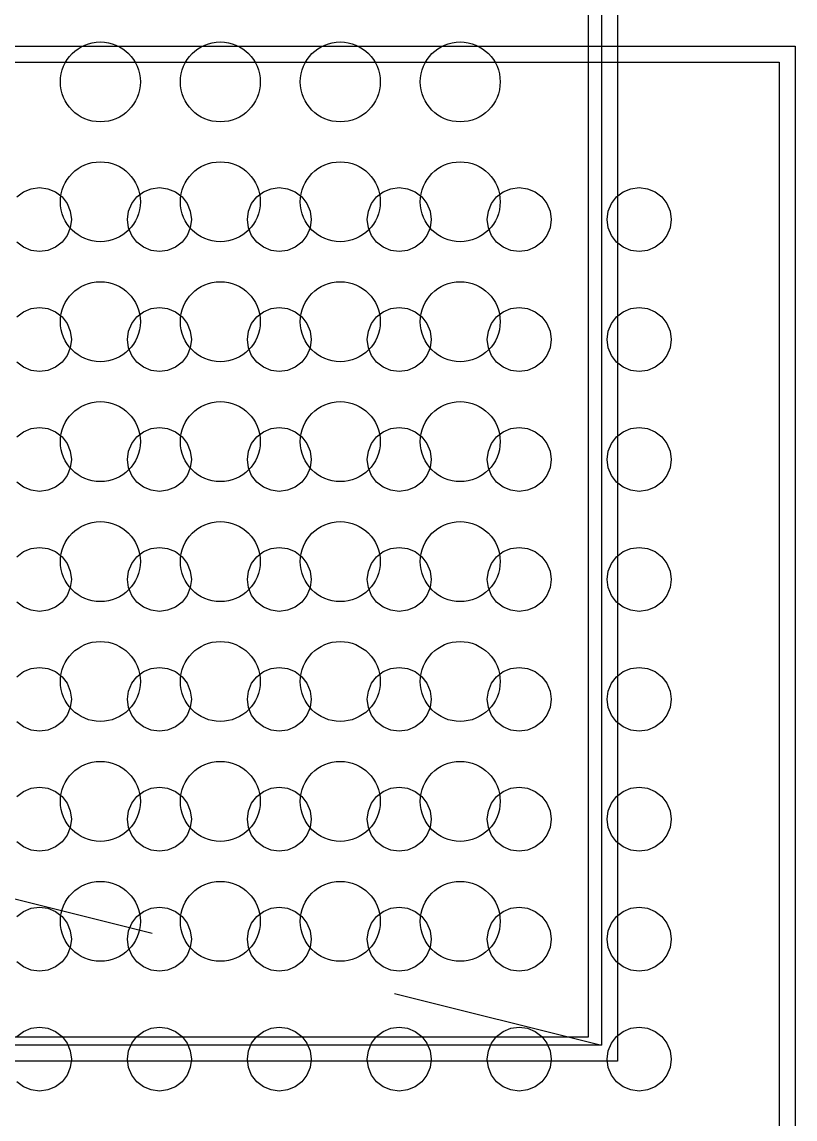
# Model space of a CAD drawing. Header units: millimetres. Extents: x 2562 to 7288, y 778 to 5635.
# Drawn here: x 5142.34 to 5152, y 2025.97 to 2039.69 of the extents above; entities that cross this region are included whole.
import ezdxf

# ---------------------------------------------------------------- set-up
doc = ezdxf.new("R2010")
doc.units = ezdxf.units.MM
doc.linetypes.add('HIDDEN', pattern=[0.375, 0.25, -0.125])
doc.layers.add('0-gnl-gor3', color=252, linetype='Continuous')

# ---------------------------------------------------------------- blocks, each defined once
blk = doc.blocks.new('damlalik_ust_perf')
at = {"layer": '0-gnl-gor3', "ltscale": 250}
blk.add_lwpolyline([(0, 194), (512, 194), (512, 0), (0, 0)], close=True, dxfattribs=at)
for centre in [(451, 119.5), (451, 119.5), (466, 119.5), (466, 119.5), (481, 119.5), (481, 119.5), (496, 119.5), (451, 104.5), (451, 104.5), (466, 104.5), (466, 104.5), (481, 104.5), (481, 104.5), (496, 104.5), (451, 89.5), (451, 89.5), (466, 89.5), (466, 89.5), (481, 89.5), (481, 89.5), (496, 89.5), (451, 74.5), (451, 74.5), (466, 74.5), (466, 74.5), (481, 74.5), (481, 74.5), (496, 74.5), (451, 59.5), (451, 59.5), (466, 59.5), (466, 59.5), (481, 59.5), (481, 59.5), (496, 59.5), (451, 44.5), (451, 44.5), (466, 44.5), (466, 44.5), (481, 44.5), (481, 44.5), (496, 44.5), (451, 29.5), (451, 29.5), (466, 29.5), (466, 29.5), (481, 29.5), (481, 29.5), (496, 29.5), (451, 14.5), (451, 14.5), (466, 14.5), (466, 14.5), (481, 14.5), (481, 14.5), (496, 14.5)]:
    blk.add_circle(centre, 5, dxfattribs=at)
blk = doc.blocks.new('damlalik_tava_01')
at = {"layer": '0-gnl-gor3', "linetype": 'HIDDEN', "ltscale": 250}
blk.add_line((1150.93, 99.16), (1540.69, 2), dxfattribs=at)
at = {"layer": '0-gnl-gor3', "ltscale": 3}
for points in [[(0, 200), (1542.69, 200), (1542.69, 0), (0, 0)], [(2, 198), (1540.69, 198), (1540.69, 2), (2, 2)]]:
    blk.add_lwpolyline(points, close=True, dxfattribs=at)

msp = doc.modelspace()

# ---------------------------------------------------------------- linework, layer by layer
at = {"layer": '0-gnl-gor3'}
for p, q in [((5142.355, 2037.569), (5142.451, 2037.609)), ((5142.451, 2037.609), (5142.555, 2037.622)), ((5142.555, 2037.622), (5142.658, 2037.609)), ((5142.658, 2037.609), (5142.755, 2037.569)), ((5143.855, 2037.569), (5143.951, 2037.609)), ((5143.951, 2037.609), (5144.055, 2037.622)), ((5144.055, 2037.622), (5144.158, 2037.609)), ((5144.158, 2037.609), (5144.255, 2037.569)), ((5145.355, 2037.569), (5145.451, 2037.609)), ((5145.451, 2037.609), (5145.555, 2037.622)), ((5145.555, 2037.622), (5145.658, 2037.609)), ((5145.658, 2037.609), (5145.755, 2037.569)), ((5146.855, 2037.569), (5146.951, 2037.609)), ((5146.951, 2037.609), (5147.055, 2037.622)), ((5147.055, 2037.622), (5147.158, 2037.609)), ((5147.158, 2037.609), (5147.255, 2037.569)), ((5148.355, 2037.569), (5148.451, 2037.609)), ((5148.451, 2037.609), (5148.555, 2037.622)), ((5148.555, 2037.622), (5148.658, 2037.609)), ((5148.658, 2037.609), (5148.755, 2037.569)), ((5149.855, 2037.569), (5149.951, 2037.609)), ((5149.951, 2037.609), (5150.055, 2037.622)), ((5150.055, 2037.622), (5150.158, 2037.609)), ((5150.158, 2037.609), (5150.255, 2037.569)), ((5142.272, 2037.505), (5142.355, 2037.569)), ((5142.755, 2037.569), (5142.838, 2037.505)), ((5142.838, 2037.505), (5142.901, 2037.422)), ((5143.709, 2037.422), (5143.772, 2037.505)), ((5143.772, 2037.505), (5143.855, 2037.569)), ((5144.255, 2037.569), (5144.338, 2037.505)), ((5144.338, 2037.505), (5144.401, 2037.422)), ((5145.209, 2037.422), (5145.272, 2037.505)), ((5145.272, 2037.505), (5145.355, 2037.569)), ((5145.755, 2037.569), (5145.838, 2037.505)), ((5145.838, 2037.505), (5145.901, 2037.422)), ((5146.709, 2037.422), (5146.772, 2037.505)), ((5146.772, 2037.505), (5146.855, 2037.569)), ((5147.255, 2037.569), (5147.338, 2037.505)), ((5147.338, 2037.505), (5147.401, 2037.422)), ((5148.209, 2037.422), (5148.272, 2037.505)), ((5148.272, 2037.505), (5148.355, 2037.569)), ((5148.755, 2037.569), (5148.838, 2037.505)), ((5148.838, 2037.505), (5148.901, 2037.422)), ((5149.709, 2037.422), (5149.772, 2037.505)), ((5149.772, 2037.505), (5149.855, 2037.569)), ((5150.255, 2037.569), (5150.338, 2037.505)), ((5150.338, 2037.505), (5150.401, 2037.422)), ((5142.901, 2037.422), (5142.941, 2037.326)), ((5143.669, 2037.326), (5143.709, 2037.422)), ((5144.401, 2037.422), (5144.441, 2037.326)), ((5145.169, 2037.326), (5145.209, 2037.422)), ((5145.901, 2037.422), (5145.941, 2037.326)), ((5146.669, 2037.326), (5146.709, 2037.422)), ((5147.401, 2037.422), (5147.441, 2037.326)), ((5148.169, 2037.326), (5148.209, 2037.422)), ((5148.901, 2037.422), (5148.941, 2037.326)), ((5149.669, 2037.326), (5149.709, 2037.422)), ((5150.401, 2037.422), (5150.441, 2037.326)), ((5142.941, 2037.326), (5142.955, 2037.222)), ((5142.955, 2037.222), (5142.941, 2037.119)), ((5143.655, 2037.222), (5143.669, 2037.326)), ((5143.669, 2037.119), (5143.655, 2037.222)), ((5144.441, 2037.326), (5144.455, 2037.222)), ((5144.455, 2037.222), (5144.441, 2037.119)), ((5145.155, 2037.222), (5145.169, 2037.326)), ((5145.169, 2037.119), (5145.155, 2037.222)), ((5145.941, 2037.326), (5145.955, 2037.222)), ((5145.955, 2037.222), (5145.941, 2037.119)), ((5146.655, 2037.222), (5146.669, 2037.326)), ((5146.669, 2037.119), (5146.655, 2037.222)), ((5147.441, 2037.326), (5147.455, 2037.222)), ((5147.455, 2037.222), (5147.441, 2037.119)), ((5148.155, 2037.222), (5148.169, 2037.326)), ((5148.169, 2037.119), (5148.155, 2037.222)), ((5148.941, 2037.326), (5148.955, 2037.222)), ((5148.955, 2037.222), (5148.941, 2037.119)), ((5149.655, 2037.222), (5149.669, 2037.326)), ((5149.669, 2037.119), (5149.655, 2037.222)), ((5150.441, 2037.326), (5150.455, 2037.222)), ((5150.455, 2037.222), (5150.441, 2037.119)), ((5142.941, 2037.119), (5142.901, 2037.022)), ((5143.709, 2037.022), (5143.669, 2037.119)), ((5144.441, 2037.119), (5144.401, 2037.022)), ((5145.209, 2037.022), (5145.169, 2037.119)), ((5145.941, 2037.119), (5145.901, 2037.022)), ((5146.709, 2037.022), (5146.669, 2037.119)), ((5147.441, 2037.119), (5147.401, 2037.022)), ((5148.209, 2037.022), (5148.169, 2037.119)), ((5148.941, 2037.119), (5148.901, 2037.022)), ((5149.709, 2037.022), (5149.669, 2037.119)), ((5150.441, 2037.119), (5150.401, 2037.022)), ((5142.355, 2036.876), (5142.272, 2036.939)), ((5142.838, 2036.939), (5142.755, 2036.876)), ((5142.901, 2037.022), (5142.838, 2036.939)), ((5143.772, 2036.939), (5143.709, 2037.022)), ((5143.855, 2036.876), (5143.772, 2036.939)), ((5144.338, 2036.939), (5144.255, 2036.876)), ((5144.401, 2037.022), (5144.338, 2036.939)), ((5145.272, 2036.939), (5145.209, 2037.022)), ((5145.355, 2036.876), (5145.272, 2036.939)), ((5145.838, 2036.939), (5145.755, 2036.876)), ((5145.901, 2037.022), (5145.838, 2036.939)), ((5146.772, 2036.939), (5146.709, 2037.022)), ((5146.855, 2036.876), (5146.772, 2036.939)), ((5147.338, 2036.939), (5147.255, 2036.876)), ((5147.401, 2037.022), (5147.338, 2036.939)), ((5148.272, 2036.939), (5148.209, 2037.022)), ((5148.355, 2036.876), (5148.272, 2036.939)), ((5148.838, 2036.939), (5148.755, 2036.876)), ((5148.901, 2037.022), (5148.838, 2036.939)), ((5149.772, 2036.939), (5149.709, 2037.022)), ((5149.855, 2036.876), (5149.772, 2036.939)), ((5150.338, 2036.939), (5150.255, 2036.876)), ((5150.401, 2037.022), (5150.338, 2036.939)), ((5142.451, 2036.836), (5142.355, 2036.876)), ((5142.555, 2036.822), (5142.451, 2036.836)), ((5142.658, 2036.836), (5142.555, 2036.822)), ((5142.755, 2036.876), (5142.658, 2036.836)), ((5143.951, 2036.836), (5143.855, 2036.876)), ((5144.055, 2036.822), (5143.951, 2036.836)), ((5144.158, 2036.836), (5144.055, 2036.822)), ((5144.255, 2036.876), (5144.158, 2036.836)), ((5145.451, 2036.836), (5145.355, 2036.876)), ((5145.555, 2036.822), (5145.451, 2036.836)), ((5145.658, 2036.836), (5145.555, 2036.822)), ((5145.755, 2036.876), (5145.658, 2036.836)), ((5146.951, 2036.836), (5146.855, 2036.876)), ((5147.055, 2036.822), (5146.951, 2036.836)), ((5147.158, 2036.836), (5147.055, 2036.822)), ((5147.255, 2036.876), (5147.158, 2036.836)), ((5148.451, 2036.836), (5148.355, 2036.876)), ((5148.555, 2036.822), (5148.451, 2036.836)), ((5148.658, 2036.836), (5148.555, 2036.822)), ((5148.755, 2036.876), (5148.658, 2036.836)), ((5149.951, 2036.836), (5149.855, 2036.876)), ((5150.055, 2036.822), (5149.951, 2036.836)), ((5150.158, 2036.836), (5150.055, 2036.822)), ((5150.255, 2036.876), (5150.158, 2036.836)), ((5142.355, 2036.069), (5142.451, 2036.109)), ((5142.451, 2036.109), (5142.555, 2036.122)), ((5142.555, 2036.122), (5142.658, 2036.109)), ((5142.658, 2036.109), (5142.755, 2036.069)), ((5143.855, 2036.069), (5143.951, 2036.109)), ((5143.951, 2036.109), (5144.055, 2036.122)), ((5144.055, 2036.122), (5144.158, 2036.109)), ((5144.158, 2036.109), (5144.255, 2036.069)), ((5145.355, 2036.069), (5145.451, 2036.109)), ((5145.451, 2036.109), (5145.555, 2036.122)), ((5145.555, 2036.122), (5145.658, 2036.109)), ((5145.658, 2036.109), (5145.755, 2036.069)), ((5146.855, 2036.069), (5146.951, 2036.109)), ((5146.951, 2036.109), (5147.055, 2036.122)), ((5147.055, 2036.122), (5147.158, 2036.109)), ((5147.158, 2036.109), (5147.255, 2036.069)), ((5148.355, 2036.069), (5148.451, 2036.109)), ((5148.451, 2036.109), (5148.555, 2036.122)), ((5148.555, 2036.122), (5148.658, 2036.109)), ((5148.658, 2036.109), (5148.755, 2036.069)), ((5149.855, 2036.069), (5149.951, 2036.109)), ((5149.951, 2036.109), (5150.055, 2036.122)), ((5150.055, 2036.122), (5150.158, 2036.109)), ((5150.158, 2036.109), (5150.255, 2036.069)), ((5142.272, 2036.005), (5142.355, 2036.069)), ((5142.755, 2036.069), (5142.838, 2036.005)), ((5142.838, 2036.005), (5142.901, 2035.922)), ((5143.709, 2035.922), (5143.772, 2036.005)), ((5143.772, 2036.005), (5143.855, 2036.069)), ((5144.255, 2036.069), (5144.338, 2036.005)), ((5144.338, 2036.005), (5144.401, 2035.922)), ((5145.209, 2035.922), (5145.272, 2036.005)), ((5145.272, 2036.005), (5145.355, 2036.069)), ((5145.755, 2036.069), (5145.838, 2036.005)), ((5145.838, 2036.005), (5145.901, 2035.922)), ((5146.709, 2035.922), (5146.772, 2036.005)), ((5146.772, 2036.005), (5146.855, 2036.069)), ((5147.255, 2036.069), (5147.338, 2036.005)), ((5147.338, 2036.005), (5147.401, 2035.922)), ((5148.209, 2035.922), (5148.272, 2036.005)), ((5148.272, 2036.005), (5148.355, 2036.069)), ((5148.755, 2036.069), (5148.838, 2036.005)), ((5148.838, 2036.005), (5148.901, 2035.922)), ((5149.709, 2035.922), (5149.772, 2036.005)), ((5149.772, 2036.005), (5149.855, 2036.069)), ((5150.255, 2036.069), (5150.338, 2036.005)), ((5150.338, 2036.005), (5150.401, 2035.922)), ((5142.901, 2035.922), (5142.941, 2035.826)), ((5142.941, 2035.826), (5142.955, 2035.722)), ((5143.655, 2035.722), (5143.669, 2035.826)), ((5143.669, 2035.826), (5143.709, 2035.922)), ((5144.401, 2035.922), (5144.441, 2035.826)), ((5144.441, 2035.826), (5144.455, 2035.722)), ((5145.155, 2035.722), (5145.169, 2035.826)), ((5145.169, 2035.826), (5145.209, 2035.922)), ((5145.901, 2035.922), (5145.941, 2035.826)), ((5145.941, 2035.826), (5145.955, 2035.722)), ((5146.655, 2035.722), (5146.669, 2035.826)), ((5146.669, 2035.826), (5146.709, 2035.922)), ((5147.401, 2035.922), (5147.441, 2035.826)), ((5147.441, 2035.826), (5147.455, 2035.722)), ((5148.155, 2035.722), (5148.169, 2035.826)), ((5148.169, 2035.826), (5148.209, 2035.922)), ((5148.901, 2035.922), (5148.941, 2035.826)), ((5148.941, 2035.826), (5148.955, 2035.722)), ((5149.655, 2035.722), (5149.669, 2035.826)), ((5149.669, 2035.826), (5149.709, 2035.922)), ((5150.401, 2035.922), (5150.441, 2035.826)), ((5150.441, 2035.826), (5150.455, 2035.722)), ((5142.955, 2035.722), (5142.941, 2035.619)), ((5143.669, 2035.619), (5143.655, 2035.722)), ((5144.455, 2035.722), (5144.441, 2035.619)), ((5145.169, 2035.619), (5145.155, 2035.722)), ((5145.955, 2035.722), (5145.941, 2035.619)), ((5146.669, 2035.619), (5146.655, 2035.722)), ((5147.455, 2035.722), (5147.441, 2035.619)), ((5148.169, 2035.619), (5148.155, 2035.722)), ((5148.955, 2035.722), (5148.941, 2035.619)), ((5149.669, 2035.619), (5149.655, 2035.722)), ((5150.455, 2035.722), (5150.441, 2035.619)), ((5142.941, 2035.619), (5142.901, 2035.522)), ((5143.709, 2035.522), (5143.669, 2035.619)), ((5144.441, 2035.619), (5144.401, 2035.522)), ((5145.209, 2035.522), (5145.169, 2035.619)), ((5145.941, 2035.619), (5145.901, 2035.522)), ((5146.709, 2035.522), (5146.669, 2035.619)), ((5147.441, 2035.619), (5147.401, 2035.522)), ((5148.209, 2035.522), (5148.169, 2035.619)), ((5148.941, 2035.619), (5148.901, 2035.522)), ((5149.709, 2035.522), (5149.669, 2035.619)), ((5150.441, 2035.619), (5150.401, 2035.522)), ((5142.355, 2035.376), (5142.272, 2035.439)), ((5142.838, 2035.439), (5142.755, 2035.376)), ((5142.901, 2035.522), (5142.838, 2035.439)), ((5143.772, 2035.439), (5143.709, 2035.522)), ((5143.855, 2035.376), (5143.772, 2035.439)), ((5144.338, 2035.439), (5144.255, 2035.376)), ((5144.401, 2035.522), (5144.338, 2035.439)), ((5145.272, 2035.439), (5145.209, 2035.522)), ((5145.355, 2035.376), (5145.272, 2035.439)), ((5145.838, 2035.439), (5145.755, 2035.376)), ((5145.901, 2035.522), (5145.838, 2035.439)), ((5146.772, 2035.439), (5146.709, 2035.522)), ((5146.855, 2035.376), (5146.772, 2035.439)), ((5147.338, 2035.439), (5147.255, 2035.376)), ((5147.401, 2035.522), (5147.338, 2035.439)), ((5148.272, 2035.439), (5148.209, 2035.522)), ((5148.355, 2035.376), (5148.272, 2035.439)), ((5148.838, 2035.439), (5148.755, 2035.376)), ((5148.901, 2035.522), (5148.838, 2035.439)), ((5149.772, 2035.439), (5149.709, 2035.522)), ((5149.855, 2035.376), (5149.772, 2035.439)), ((5150.338, 2035.439), (5150.255, 2035.376)), ((5150.401, 2035.522), (5150.338, 2035.439)), ((5142.451, 2035.336), (5142.355, 2035.376)), ((5142.555, 2035.322), (5142.451, 2035.336)), ((5142.658, 2035.336), (5142.555, 2035.322)), ((5142.755, 2035.376), (5142.658, 2035.336)), ((5143.951, 2035.336), (5143.855, 2035.376)), ((5144.055, 2035.322), (5143.951, 2035.336)), ((5144.158, 2035.336), (5144.055, 2035.322)), ((5144.255, 2035.376), (5144.158, 2035.336)), ((5145.451, 2035.336), (5145.355, 2035.376)), ((5145.555, 2035.322), (5145.451, 2035.336)), ((5145.658, 2035.336), (5145.555, 2035.322)), ((5145.755, 2035.376), (5145.658, 2035.336)), ((5146.951, 2035.336), (5146.855, 2035.376)), ((5147.055, 2035.322), (5146.951, 2035.336)), ((5147.158, 2035.336), (5147.055, 2035.322)), ((5147.255, 2035.376), (5147.158, 2035.336)), ((5148.451, 2035.336), (5148.355, 2035.376)), ((5148.555, 2035.322), (5148.451, 2035.336)), ((5148.658, 2035.336), (5148.555, 2035.322)), ((5148.755, 2035.376), (5148.658, 2035.336)), ((5149.951, 2035.336), (5149.855, 2035.376)), ((5150.055, 2035.322), (5149.951, 2035.336)), ((5150.158, 2035.336), (5150.055, 2035.322)), ((5150.255, 2035.376), (5150.158, 2035.336)), ((5142.355, 2034.569), (5142.451, 2034.609)), ((5142.451, 2034.609), (5142.555, 2034.622)), ((5142.555, 2034.622), (5142.658, 2034.609)), ((5142.658, 2034.609), (5142.755, 2034.569)), ((5143.855, 2034.569), (5143.951, 2034.609)), ((5143.951, 2034.609), (5144.055, 2034.622)), ((5144.055, 2034.622), (5144.158, 2034.609)), ((5144.158, 2034.609), (5144.255, 2034.569)), ((5145.355, 2034.569), (5145.451, 2034.609)), ((5145.451, 2034.609), (5145.555, 2034.622)), ((5145.555, 2034.622), (5145.658, 2034.609)), ((5145.658, 2034.609), (5145.755, 2034.569)), ((5146.855, 2034.569), (5146.951, 2034.609)), ((5146.951, 2034.609), (5147.055, 2034.622)), ((5147.055, 2034.622), (5147.158, 2034.609)), ((5147.158, 2034.609), (5147.255, 2034.569)), ((5148.355, 2034.569), (5148.451, 2034.609)), ((5148.451, 2034.609), (5148.555, 2034.622)), ((5148.555, 2034.622), (5148.658, 2034.609)), ((5148.658, 2034.609), (5148.755, 2034.569)), ((5149.855, 2034.569), (5149.951, 2034.609)), ((5149.951, 2034.609), (5150.055, 2034.622)), ((5150.055, 2034.622), (5150.158, 2034.609)), ((5150.158, 2034.609), (5150.255, 2034.569)), ((5142.272, 2034.505), (5142.355, 2034.569)), ((5142.755, 2034.569), (5142.838, 2034.505)), ((5142.838, 2034.505), (5142.901, 2034.422)), ((5143.709, 2034.422), (5143.772, 2034.505)), ((5143.772, 2034.505), (5143.855, 2034.569)), ((5144.255, 2034.569), (5144.338, 2034.505)), ((5144.338, 2034.505), (5144.401, 2034.422)), ((5145.209, 2034.422), (5145.272, 2034.505)), ((5145.272, 2034.505), (5145.355, 2034.569)), ((5145.755, 2034.569), (5145.838, 2034.505)), ((5145.838, 2034.505), (5145.901, 2034.422)), ((5146.709, 2034.422), (5146.772, 2034.505)), ((5146.772, 2034.505), (5146.855, 2034.569)), ((5147.255, 2034.569), (5147.338, 2034.505)), ((5147.338, 2034.505), (5147.401, 2034.422)), ((5148.209, 2034.422), (5148.272, 2034.505)), ((5148.272, 2034.505), (5148.355, 2034.569)), ((5148.755, 2034.569), (5148.838, 2034.505)), ((5148.838, 2034.505), (5148.901, 2034.422)), ((5149.709, 2034.422), (5149.772, 2034.505)), ((5149.772, 2034.505), (5149.855, 2034.569)), ((5150.255, 2034.569), (5150.338, 2034.505)), ((5150.338, 2034.505), (5150.401, 2034.422)), ((5142.901, 2034.422), (5142.941, 2034.326)), ((5142.941, 2034.326), (5142.955, 2034.222)), ((5143.655, 2034.222), (5143.669, 2034.326)), ((5143.669, 2034.326), (5143.709, 2034.422)), ((5144.401, 2034.422), (5144.441, 2034.326)), ((5144.441, 2034.326), (5144.455, 2034.222)), ((5145.155, 2034.222), (5145.169, 2034.326)), ((5145.169, 2034.326), (5145.209, 2034.422)), ((5145.901, 2034.422), (5145.941, 2034.326)), ((5145.941, 2034.326), (5145.955, 2034.222)), ((5146.655, 2034.222), (5146.669, 2034.326)), ((5146.669, 2034.326), (5146.709, 2034.422)), ((5147.401, 2034.422), (5147.441, 2034.326)), ((5147.441, 2034.326), (5147.455, 2034.222)), ((5148.155, 2034.222), (5148.169, 2034.326)), ((5148.169, 2034.326), (5148.209, 2034.422)), ((5148.901, 2034.422), (5148.941, 2034.326)), ((5148.941, 2034.326), (5148.955, 2034.222)), ((5149.655, 2034.222), (5149.669, 2034.326)), ((5149.669, 2034.326), (5149.709, 2034.422)), ((5150.401, 2034.422), (5150.441, 2034.326)), ((5150.441, 2034.326), (5150.455, 2034.222)), ((5142.955, 2034.222), (5142.941, 2034.119)), ((5143.669, 2034.119), (5143.655, 2034.222)), ((5144.455, 2034.222), (5144.441, 2034.119)), ((5145.169, 2034.119), (5145.155, 2034.222)), ((5145.955, 2034.222), (5145.941, 2034.119)), ((5146.669, 2034.119), (5146.655, 2034.222)), ((5147.455, 2034.222), (5147.441, 2034.119)), ((5148.169, 2034.119), (5148.155, 2034.222)), ((5148.955, 2034.222), (5148.941, 2034.119)), ((5149.669, 2034.119), (5149.655, 2034.222)), ((5150.455, 2034.222), (5150.441, 2034.119)), ((5142.941, 2034.119), (5142.901, 2034.022)), ((5143.709, 2034.022), (5143.669, 2034.119)), ((5144.441, 2034.119), (5144.401, 2034.022)), ((5145.209, 2034.022), (5145.169, 2034.119)), ((5145.941, 2034.119), (5145.901, 2034.022)), ((5146.709, 2034.022), (5146.669, 2034.119)), ((5147.441, 2034.119), (5147.401, 2034.022)), ((5148.209, 2034.022), (5148.169, 2034.119)), ((5148.941, 2034.119), (5148.901, 2034.022)), ((5149.709, 2034.022), (5149.669, 2034.119)), ((5150.441, 2034.119), (5150.401, 2034.022)), ((5142.355, 2033.876), (5142.272, 2033.939)), ((5142.838, 2033.939), (5142.755, 2033.876)), ((5142.901, 2034.022), (5142.838, 2033.939)), ((5143.772, 2033.939), (5143.709, 2034.022)), ((5143.855, 2033.876), (5143.772, 2033.939)), ((5144.338, 2033.939), (5144.255, 2033.876)), ((5144.401, 2034.022), (5144.338, 2033.939)), ((5145.272, 2033.939), (5145.209, 2034.022)), ((5145.355, 2033.876), (5145.272, 2033.939)), ((5145.838, 2033.939), (5145.755, 2033.876)), ((5145.901, 2034.022), (5145.838, 2033.939)), ((5146.772, 2033.939), (5146.709, 2034.022)), ((5146.855, 2033.876), (5146.772, 2033.939)), ((5147.338, 2033.939), (5147.255, 2033.876)), ((5147.401, 2034.022), (5147.338, 2033.939)), ((5148.272, 2033.939), (5148.209, 2034.022)), ((5148.355, 2033.876), (5148.272, 2033.939)), ((5148.838, 2033.939), (5148.755, 2033.876)), ((5148.901, 2034.022), (5148.838, 2033.939)), ((5149.772, 2033.939), (5149.709, 2034.022)), ((5149.855, 2033.876), (5149.772, 2033.939)), ((5150.338, 2033.939), (5150.255, 2033.876)), ((5150.401, 2034.022), (5150.338, 2033.939)), ((5142.451, 2033.836), (5142.355, 2033.876)), ((5142.555, 2033.822), (5142.451, 2033.836)), ((5142.658, 2033.836), (5142.555, 2033.822)), ((5142.755, 2033.876), (5142.658, 2033.836)), ((5143.951, 2033.836), (5143.855, 2033.876)), ((5144.055, 2033.822), (5143.951, 2033.836)), ((5144.158, 2033.836), (5144.055, 2033.822)), ((5144.255, 2033.876), (5144.158, 2033.836)), ((5145.451, 2033.836), (5145.355, 2033.876)), ((5145.555, 2033.822), (5145.451, 2033.836)), ((5145.658, 2033.836), (5145.555, 2033.822)), ((5145.755, 2033.876), (5145.658, 2033.836)), ((5146.951, 2033.836), (5146.855, 2033.876)), ((5147.055, 2033.822), (5146.951, 2033.836)), ((5147.158, 2033.836), (5147.055, 2033.822)), ((5147.255, 2033.876), (5147.158, 2033.836)), ((5148.451, 2033.836), (5148.355, 2033.876)), ((5148.555, 2033.822), (5148.451, 2033.836)), ((5148.658, 2033.836), (5148.555, 2033.822)), ((5148.755, 2033.876), (5148.658, 2033.836)), ((5149.951, 2033.836), (5149.855, 2033.876)), ((5150.055, 2033.822), (5149.951, 2033.836)), ((5150.158, 2033.836), (5150.055, 2033.822)), ((5150.255, 2033.876), (5150.158, 2033.836)), ((5142.355, 2033.069), (5142.451, 2033.109)), ((5142.451, 2033.109), (5142.555, 2033.122)), ((5142.555, 2033.122), (5142.658, 2033.109)), ((5142.658, 2033.109), (5142.755, 2033.069)), ((5143.855, 2033.069), (5143.951, 2033.109)), ((5143.951, 2033.109), (5144.055, 2033.122)), ((5144.055, 2033.122), (5144.158, 2033.109)), ((5144.158, 2033.109), (5144.255, 2033.069)), ((5145.355, 2033.069), (5145.451, 2033.109)), ((5145.451, 2033.109), (5145.555, 2033.122)), ((5145.555, 2033.122), (5145.658, 2033.109)), ((5145.658, 2033.109), (5145.755, 2033.069)), ((5146.855, 2033.069), (5146.951, 2033.109)), ((5146.951, 2033.109), (5147.055, 2033.122)), ((5147.055, 2033.122), (5147.158, 2033.109)), ((5147.158, 2033.109), (5147.255, 2033.069)), ((5148.355, 2033.069), (5148.451, 2033.109)), ((5148.451, 2033.109), (5148.555, 2033.122)), ((5148.555, 2033.122), (5148.658, 2033.109)), ((5148.658, 2033.109), (5148.755, 2033.069)), ((5149.855, 2033.069), (5149.951, 2033.109)), ((5149.951, 2033.109), (5150.055, 2033.122)), ((5150.055, 2033.122), (5150.158, 2033.109)), ((5150.158, 2033.109), (5150.255, 2033.069)), ((5142.272, 2033.005), (5142.355, 2033.069)), ((5142.755, 2033.069), (5142.838, 2033.005)), ((5142.838, 2033.005), (5142.901, 2032.922)), ((5143.709, 2032.922), (5143.772, 2033.005)), ((5143.772, 2033.005), (5143.855, 2033.069)), ((5144.255, 2033.069), (5144.338, 2033.005)), ((5144.338, 2033.005), (5144.401, 2032.922)), ((5145.209, 2032.922), (5145.272, 2033.005)), ((5145.272, 2033.005), (5145.355, 2033.069)), ((5145.755, 2033.069), (5145.838, 2033.005)), ((5145.838, 2033.005), (5145.901, 2032.922)), ((5146.709, 2032.922), (5146.772, 2033.005)), ((5146.772, 2033.005), (5146.855, 2033.069)), ((5147.255, 2033.069), (5147.338, 2033.005)), ((5147.338, 2033.005), (5147.401, 2032.922)), ((5148.209, 2032.922), (5148.272, 2033.005)), ((5148.272, 2033.005), (5148.355, 2033.069)), ((5148.755, 2033.069), (5148.838, 2033.005)), ((5148.838, 2033.005), (5148.901, 2032.922)), ((5149.709, 2032.922), (5149.772, 2033.005)), ((5149.772, 2033.005), (5149.855, 2033.069)), ((5150.255, 2033.069), (5150.338, 2033.005)), ((5150.338, 2033.005), (5150.401, 2032.922)), ((5142.901, 2032.922), (5142.941, 2032.826)), ((5142.941, 2032.826), (5142.955, 2032.722)), ((5143.655, 2032.722), (5143.669, 2032.826)), ((5143.669, 2032.826), (5143.709, 2032.922)), ((5144.401, 2032.922), (5144.441, 2032.826)), ((5144.441, 2032.826), (5144.455, 2032.722)), ((5145.155, 2032.722), (5145.169, 2032.826)), ((5145.169, 2032.826), (5145.209, 2032.922)), ((5145.901, 2032.922), (5145.941, 2032.826)), ((5145.941, 2032.826), (5145.955, 2032.722)), ((5146.655, 2032.722), (5146.669, 2032.826)), ((5146.669, 2032.826), (5146.709, 2032.922)), ((5147.401, 2032.922), (5147.441, 2032.826)), ((5147.441, 2032.826), (5147.455, 2032.722)), ((5148.155, 2032.722), (5148.169, 2032.826)), ((5148.169, 2032.826), (5148.209, 2032.922)), ((5148.901, 2032.922), (5148.941, 2032.826)), ((5148.941, 2032.826), (5148.955, 2032.722)), ((5149.655, 2032.722), (5149.669, 2032.826)), ((5149.669, 2032.826), (5149.709, 2032.922)), ((5150.401, 2032.922), (5150.441, 2032.826)), ((5150.441, 2032.826), (5150.455, 2032.722)), ((5142.955, 2032.722), (5142.941, 2032.619)), ((5143.669, 2032.619), (5143.655, 2032.722)), ((5144.455, 2032.722), (5144.441, 2032.619)), ((5145.169, 2032.619), (5145.155, 2032.722)), ((5145.955, 2032.722), (5145.941, 2032.619)), ((5146.669, 2032.619), (5146.655, 2032.722)), ((5147.455, 2032.722), (5147.441, 2032.619)), ((5148.169, 2032.619), (5148.155, 2032.722)), ((5148.955, 2032.722), (5148.941, 2032.619)), ((5149.669, 2032.619), (5149.655, 2032.722)), ((5150.455, 2032.722), (5150.441, 2032.619)), ((5142.941, 2032.619), (5142.901, 2032.522)), ((5143.709, 2032.522), (5143.669, 2032.619)), ((5144.441, 2032.619), (5144.401, 2032.522)), ((5145.209, 2032.522), (5145.169, 2032.619)), ((5145.941, 2032.619), (5145.901, 2032.522)), ((5146.709, 2032.522), (5146.669, 2032.619)), ((5147.441, 2032.619), (5147.401, 2032.522)), ((5148.209, 2032.522), (5148.169, 2032.619)), ((5148.941, 2032.619), (5148.901, 2032.522)), ((5149.709, 2032.522), (5149.669, 2032.619)), ((5150.441, 2032.619), (5150.401, 2032.522)), ((5142.355, 2032.376), (5142.272, 2032.439)), ((5142.838, 2032.439), (5142.755, 2032.376)), ((5142.901, 2032.522), (5142.838, 2032.439)), ((5143.772, 2032.439), (5143.709, 2032.522)), ((5143.855, 2032.376), (5143.772, 2032.439)), ((5144.338, 2032.439), (5144.255, 2032.376)), ((5144.401, 2032.522), (5144.338, 2032.439)), ((5145.272, 2032.439), (5145.209, 2032.522)), ((5145.355, 2032.376), (5145.272, 2032.439)), ((5145.838, 2032.439), (5145.755, 2032.376)), ((5145.901, 2032.522), (5145.838, 2032.439)), ((5146.772, 2032.439), (5146.709, 2032.522)), ((5146.855, 2032.376), (5146.772, 2032.439)), ((5147.338, 2032.439), (5147.255, 2032.376)), ((5147.401, 2032.522), (5147.338, 2032.439)), ((5148.272, 2032.439), (5148.209, 2032.522)), ((5148.355, 2032.376), (5148.272, 2032.439)), ((5148.838, 2032.439), (5148.755, 2032.376)), ((5148.901, 2032.522), (5148.838, 2032.439)), ((5149.772, 2032.439), (5149.709, 2032.522)), ((5149.855, 2032.376), (5149.772, 2032.439)), ((5150.338, 2032.439), (5150.255, 2032.376)), ((5150.401, 2032.522), (5150.338, 2032.439)), ((5142.451, 2032.336), (5142.355, 2032.376)), ((5142.555, 2032.322), (5142.451, 2032.336)), ((5142.658, 2032.336), (5142.555, 2032.322)), ((5142.755, 2032.376), (5142.658, 2032.336)), ((5143.951, 2032.336), (5143.855, 2032.376)), ((5144.055, 2032.322), (5143.951, 2032.336)), ((5144.158, 2032.336), (5144.055, 2032.322)), ((5144.255, 2032.376), (5144.158, 2032.336)), ((5145.451, 2032.336), (5145.355, 2032.376)), ((5145.555, 2032.322), (5145.451, 2032.336)), ((5145.658, 2032.336), (5145.555, 2032.322)), ((5145.755, 2032.376), (5145.658, 2032.336)), ((5146.951, 2032.336), (5146.855, 2032.376)), ((5147.055, 2032.322), (5146.951, 2032.336)), ((5147.158, 2032.336), (5147.055, 2032.322)), ((5147.255, 2032.376), (5147.158, 2032.336)), ((5148.451, 2032.336), (5148.355, 2032.376)), ((5148.555, 2032.322), (5148.451, 2032.336)), ((5148.658, 2032.336), (5148.555, 2032.322)), ((5148.755, 2032.376), (5148.658, 2032.336)), ((5149.951, 2032.336), (5149.855, 2032.376)), ((5150.055, 2032.322), (5149.951, 2032.336)), ((5150.158, 2032.336), (5150.055, 2032.322)), ((5150.255, 2032.376), (5150.158, 2032.336)), ((5142.272, 2031.505), (5142.355, 2031.569)), ((5142.355, 2031.569), (5142.451, 2031.609)), ((5142.451, 2031.609), (5142.555, 2031.622)), ((5142.555, 2031.622), (5142.658, 2031.609)), ((5142.658, 2031.609), (5142.755, 2031.569)), ((5142.755, 2031.569), (5142.838, 2031.505)), ((5143.772, 2031.505), (5143.855, 2031.569)), ((5143.855, 2031.569), (5143.951, 2031.609)), ((5143.951, 2031.609), (5144.055, 2031.622)), ((5144.055, 2031.622), (5144.158, 2031.609)), ((5144.158, 2031.609), (5144.255, 2031.569)), ((5144.255, 2031.569), (5144.338, 2031.505)), ((5145.272, 2031.505), (5145.355, 2031.569)), ((5145.355, 2031.569), (5145.451, 2031.609)), ((5145.451, 2031.609), (5145.555, 2031.622)), ((5145.555, 2031.622), (5145.658, 2031.609)), ((5145.658, 2031.609), (5145.755, 2031.569)), ((5145.755, 2031.569), (5145.838, 2031.505)), ((5146.772, 2031.505), (5146.855, 2031.569)), ((5146.855, 2031.569), (5146.951, 2031.609)), ((5146.951, 2031.609), (5147.055, 2031.622)), ((5147.055, 2031.622), (5147.158, 2031.609)), ((5147.158, 2031.609), (5147.255, 2031.569)), ((5147.255, 2031.569), (5147.338, 2031.505)), ((5148.272, 2031.505), (5148.355, 2031.569)), ((5148.355, 2031.569), (5148.451, 2031.609)), ((5148.451, 2031.609), (5148.555, 2031.622)), ((5148.555, 2031.622), (5148.658, 2031.609)), ((5148.658, 2031.609), (5148.755, 2031.569)), ((5148.755, 2031.569), (5148.838, 2031.505)), ((5149.772, 2031.505), (5149.855, 2031.569)), ((5149.855, 2031.569), (5149.951, 2031.609)), ((5149.951, 2031.609), (5150.055, 2031.622)), ((5150.055, 2031.622), (5150.158, 2031.609)), ((5150.158, 2031.609), (5150.255, 2031.569)), ((5150.255, 2031.569), (5150.338, 2031.505)), ((5142.838, 2031.505), (5142.901, 2031.422)), ((5143.709, 2031.422), (5143.772, 2031.505)), ((5144.338, 2031.505), (5144.401, 2031.422)), ((5145.209, 2031.422), (5145.272, 2031.505)), ((5145.838, 2031.505), (5145.901, 2031.422)), ((5146.709, 2031.422), (5146.772, 2031.505)), ((5147.338, 2031.505), (5147.401, 2031.422)), ((5148.209, 2031.422), (5148.272, 2031.505)), ((5148.838, 2031.505), (5148.901, 2031.422)), ((5149.709, 2031.422), (5149.772, 2031.505)), ((5150.338, 2031.505), (5150.401, 2031.422)), ((5142.901, 2031.422), (5142.941, 2031.326)), ((5142.941, 2031.326), (5142.955, 2031.222)), ((5143.655, 2031.222), (5143.669, 2031.326)), ((5143.669, 2031.326), (5143.709, 2031.422)), ((5144.401, 2031.422), (5144.441, 2031.326)), ((5144.441, 2031.326), (5144.455, 2031.222)), ((5145.155, 2031.222), (5145.169, 2031.326)), ((5145.169, 2031.326), (5145.209, 2031.422)), ((5145.901, 2031.422), (5145.941, 2031.326)), ((5145.941, 2031.326), (5145.955, 2031.222)), ((5146.655, 2031.222), (5146.669, 2031.326)), ((5146.669, 2031.326), (5146.709, 2031.422)), ((5147.401, 2031.422), (5147.441, 2031.326)), ((5147.441, 2031.326), (5147.455, 2031.222)), ((5148.155, 2031.222), (5148.169, 2031.326)), ((5148.169, 2031.326), (5148.209, 2031.422)), ((5148.901, 2031.422), (5148.941, 2031.326)), ((5148.941, 2031.326), (5148.955, 2031.222)), ((5149.655, 2031.222), (5149.669, 2031.326)), ((5149.669, 2031.326), (5149.709, 2031.422)), ((5150.401, 2031.422), (5150.441, 2031.326)), ((5150.441, 2031.326), (5150.455, 2031.222)), ((5142.955, 2031.222), (5142.941, 2031.119)), ((5143.669, 2031.119), (5143.655, 2031.222)), ((5144.455, 2031.222), (5144.441, 2031.119)), ((5145.169, 2031.119), (5145.155, 2031.222)), ((5145.955, 2031.222), (5145.941, 2031.119)), ((5146.669, 2031.119), (5146.655, 2031.222)), ((5147.455, 2031.222), (5147.441, 2031.119)), ((5148.169, 2031.119), (5148.155, 2031.222)), ((5148.955, 2031.222), (5148.941, 2031.119)), ((5149.669, 2031.119), (5149.655, 2031.222)), ((5150.455, 2031.222), (5150.441, 2031.119)), ((5142.901, 2031.022), (5142.838, 2030.939)), ((5142.941, 2031.119), (5142.901, 2031.022)), ((5143.709, 2031.022), (5143.669, 2031.119)), ((5143.772, 2030.939), (5143.709, 2031.022)), ((5144.401, 2031.022), (5144.338, 2030.939)), ((5144.441, 2031.119), (5144.401, 2031.022)), ((5145.209, 2031.022), (5145.169, 2031.119)), ((5145.272, 2030.939), (5145.209, 2031.022)), ((5145.901, 2031.022), (5145.838, 2030.939)), ((5145.941, 2031.119), (5145.901, 2031.022)), ((5146.709, 2031.022), (5146.669, 2031.119)), ((5146.772, 2030.939), (5146.709, 2031.022)), ((5147.401, 2031.022), (5147.338, 2030.939)), ((5147.441, 2031.119), (5147.401, 2031.022)), ((5148.209, 2031.022), (5148.169, 2031.119)), ((5148.272, 2030.939), (5148.209, 2031.022)), ((5148.901, 2031.022), (5148.838, 2030.939)), ((5148.941, 2031.119), (5148.901, 2031.022)), ((5149.709, 2031.022), (5149.669, 2031.119)), ((5149.772, 2030.939), (5149.709, 2031.022)), ((5150.401, 2031.022), (5150.338, 2030.939)), ((5150.441, 2031.119), (5150.401, 2031.022)), ((5142.355, 2030.876), (5142.272, 2030.939)), ((5142.838, 2030.939), (5142.755, 2030.876)), ((5143.855, 2030.876), (5143.772, 2030.939)), ((5144.338, 2030.939), (5144.255, 2030.876)), ((5145.355, 2030.876), (5145.272, 2030.939)), ((5145.838, 2030.939), (5145.755, 2030.876)), ((5146.855, 2030.876), (5146.772, 2030.939)), ((5147.338, 2030.939), (5147.255, 2030.876)), ((5148.355, 2030.876), (5148.272, 2030.939)), ((5148.838, 2030.939), (5148.755, 2030.876)), ((5149.855, 2030.876), (5149.772, 2030.939)), ((5150.338, 2030.939), (5150.255, 2030.876)), ((5142.451, 2030.836), (5142.355, 2030.876)), ((5142.555, 2030.822), (5142.451, 2030.836)), ((5142.658, 2030.836), (5142.555, 2030.822)), ((5142.755, 2030.876), (5142.658, 2030.836)), ((5143.951, 2030.836), (5143.855, 2030.876)), ((5144.055, 2030.822), (5143.951, 2030.836)), ((5144.158, 2030.836), (5144.055, 2030.822)), ((5144.255, 2030.876), (5144.158, 2030.836)), ((5145.451, 2030.836), (5145.355, 2030.876)), ((5145.555, 2030.822), (5145.451, 2030.836)), ((5145.658, 2030.836), (5145.555, 2030.822)), ((5145.755, 2030.876), (5145.658, 2030.836)), ((5146.951, 2030.836), (5146.855, 2030.876)), ((5147.055, 2030.822), (5146.951, 2030.836)), ((5147.158, 2030.836), (5147.055, 2030.822)), ((5147.255, 2030.876), (5147.158, 2030.836)), ((5148.451, 2030.836), (5148.355, 2030.876)), ((5148.555, 2030.822), (5148.451, 2030.836)), ((5148.658, 2030.836), (5148.555, 2030.822)), ((5148.755, 2030.876), (5148.658, 2030.836)), ((5149.951, 2030.836), (5149.855, 2030.876)), ((5150.055, 2030.822), (5149.951, 2030.836)), ((5150.158, 2030.836), (5150.055, 2030.822)), ((5150.255, 2030.876), (5150.158, 2030.836)), ((5142.272, 2030.005), (5142.355, 2030.069)), ((5142.355, 2030.069), (5142.451, 2030.109)), ((5142.451, 2030.109), (5142.555, 2030.122)), ((5142.555, 2030.122), (5142.658, 2030.109)), ((5142.658, 2030.109), (5142.755, 2030.069)), ((5142.755, 2030.069), (5142.838, 2030.005)), ((5143.772, 2030.005), (5143.855, 2030.069)), ((5143.855, 2030.069), (5143.951, 2030.109)), ((5143.951, 2030.109), (5144.055, 2030.122)), ((5144.055, 2030.122), (5144.158, 2030.109)), ((5144.158, 2030.109), (5144.255, 2030.069)), ((5144.255, 2030.069), (5144.338, 2030.005)), ((5145.272, 2030.005), (5145.355, 2030.069)), ((5145.355, 2030.069), (5145.451, 2030.109)), ((5145.451, 2030.109), (5145.555, 2030.122)), ((5145.555, 2030.122), (5145.658, 2030.109)), ((5145.658, 2030.109), (5145.755, 2030.069)), ((5145.755, 2030.069), (5145.838, 2030.005)), ((5146.772, 2030.005), (5146.855, 2030.069)), ((5146.855, 2030.069), (5146.951, 2030.109)), ((5146.951, 2030.109), (5147.055, 2030.122)), ((5147.055, 2030.122), (5147.158, 2030.109)), ((5147.158, 2030.109), (5147.255, 2030.069)), ((5147.255, 2030.069), (5147.338, 2030.005)), ((5148.272, 2030.005), (5148.355, 2030.069)), ((5148.355, 2030.069), (5148.451, 2030.109)), ((5148.451, 2030.109), (5148.555, 2030.122)), ((5148.555, 2030.122), (5148.658, 2030.109)), ((5148.658, 2030.109), (5148.755, 2030.069)), ((5148.755, 2030.069), (5148.838, 2030.005)), ((5149.772, 2030.005), (5149.855, 2030.069)), ((5149.855, 2030.069), (5149.951, 2030.109)), ((5149.951, 2030.109), (5150.055, 2030.122)), ((5150.055, 2030.122), (5150.158, 2030.109)), ((5150.158, 2030.109), (5150.255, 2030.069)), ((5150.255, 2030.069), (5150.338, 2030.005)), ((5142.838, 2030.005), (5142.901, 2029.922)), ((5142.901, 2029.922), (5142.941, 2029.826)), ((5143.669, 2029.826), (5143.709, 2029.922)), ((5143.709, 2029.922), (5143.772, 2030.005)), ((5144.338, 2030.005), (5144.401, 2029.922)), ((5144.401, 2029.922), (5144.441, 2029.826)), ((5145.169, 2029.826), (5145.209, 2029.922)), ((5145.209, 2029.922), (5145.272, 2030.005)), ((5145.838, 2030.005), (5145.901, 2029.922)), ((5145.901, 2029.922), (5145.941, 2029.826)), ((5146.669, 2029.826), (5146.709, 2029.922)), ((5146.709, 2029.922), (5146.772, 2030.005)), ((5147.338, 2030.005), (5147.401, 2029.922)), ((5147.401, 2029.922), (5147.441, 2029.826)), ((5148.169, 2029.826), (5148.209, 2029.922)), ((5148.209, 2029.922), (5148.272, 2030.005)), ((5148.838, 2030.005), (5148.901, 2029.922)), ((5148.901, 2029.922), (5148.941, 2029.826)), ((5149.669, 2029.826), (5149.709, 2029.922)), ((5149.709, 2029.922), (5149.772, 2030.005)), ((5150.338, 2030.005), (5150.401, 2029.922)), ((5150.401, 2029.922), (5150.441, 2029.826)), ((5142.941, 2029.826), (5142.955, 2029.722)), ((5143.655, 2029.722), (5143.669, 2029.826)), ((5144.441, 2029.826), (5144.455, 2029.722)), ((5145.155, 2029.722), (5145.169, 2029.826)), ((5145.941, 2029.826), (5145.955, 2029.722)), ((5146.655, 2029.722), (5146.669, 2029.826)), ((5147.441, 2029.826), (5147.455, 2029.722)), ((5148.155, 2029.722), (5148.169, 2029.826)), ((5148.941, 2029.826), (5148.955, 2029.722)), ((5149.655, 2029.722), (5149.669, 2029.826)), ((5150.441, 2029.826), (5150.455, 2029.722)), ((5142.955, 2029.722), (5142.941, 2029.619)), ((5143.669, 2029.619), (5143.655, 2029.722)), ((5144.455, 2029.722), (5144.441, 2029.619)), ((5145.169, 2029.619), (5145.155, 2029.722)), ((5145.955, 2029.722), (5145.941, 2029.619)), ((5146.669, 2029.619), (5146.655, 2029.722)), ((5147.455, 2029.722), (5147.441, 2029.619)), ((5148.169, 2029.619), (5148.155, 2029.722)), ((5148.955, 2029.722), (5148.941, 2029.619)), ((5149.669, 2029.619), (5149.655, 2029.722)), ((5150.455, 2029.722), (5150.441, 2029.619)), ((5142.901, 2029.522), (5142.838, 2029.439)), ((5142.941, 2029.619), (5142.901, 2029.522)), ((5143.709, 2029.522), (5143.669, 2029.619)), ((5143.772, 2029.439), (5143.709, 2029.522)), ((5144.401, 2029.522), (5144.338, 2029.439)), ((5144.441, 2029.619), (5144.401, 2029.522)), ((5145.209, 2029.522), (5145.169, 2029.619)), ((5145.272, 2029.439), (5145.209, 2029.522)), ((5145.901, 2029.522), (5145.838, 2029.439)), ((5145.941, 2029.619), (5145.901, 2029.522)), ((5146.709, 2029.522), (5146.669, 2029.619)), ((5146.772, 2029.439), (5146.709, 2029.522)), ((5147.401, 2029.522), (5147.338, 2029.439)), ((5147.441, 2029.619), (5147.401, 2029.522)), ((5148.209, 2029.522), (5148.169, 2029.619)), ((5148.272, 2029.439), (5148.209, 2029.522)), ((5148.901, 2029.522), (5148.838, 2029.439)), ((5148.941, 2029.619), (5148.901, 2029.522)), ((5149.709, 2029.522), (5149.669, 2029.619)), ((5149.772, 2029.439), (5149.709, 2029.522)), ((5150.401, 2029.522), (5150.338, 2029.439)), ((5150.441, 2029.619), (5150.401, 2029.522)), ((5142.355, 2029.376), (5142.272, 2029.439)), ((5142.451, 2029.336), (5142.355, 2029.376)), ((5142.755, 2029.376), (5142.658, 2029.336)), ((5142.838, 2029.439), (5142.755, 2029.376)), ((5143.855, 2029.376), (5143.772, 2029.439)), ((5143.951, 2029.336), (5143.855, 2029.376)), ((5144.255, 2029.376), (5144.158, 2029.336)), ((5144.338, 2029.439), (5144.255, 2029.376)), ((5145.355, 2029.376), (5145.272, 2029.439)), ((5145.451, 2029.336), (5145.355, 2029.376)), ((5145.755, 2029.376), (5145.658, 2029.336)), ((5145.838, 2029.439), (5145.755, 2029.376)), ((5146.855, 2029.376), (5146.772, 2029.439)), ((5146.951, 2029.336), (5146.855, 2029.376)), ((5147.255, 2029.376), (5147.158, 2029.336)), ((5147.338, 2029.439), (5147.255, 2029.376)), ((5148.355, 2029.376), (5148.272, 2029.439)), ((5148.451, 2029.336), (5148.355, 2029.376)), ((5148.755, 2029.376), (5148.658, 2029.336)), ((5148.838, 2029.439), (5148.755, 2029.376)), ((5149.855, 2029.376), (5149.772, 2029.439)), ((5149.951, 2029.336), (5149.855, 2029.376)), ((5150.255, 2029.376), (5150.158, 2029.336)), ((5150.338, 2029.439), (5150.255, 2029.376)), ((5142.555, 2029.322), (5142.451, 2029.336)), ((5142.658, 2029.336), (5142.555, 2029.322)), ((5144.055, 2029.322), (5143.951, 2029.336)), ((5144.158, 2029.336), (5144.055, 2029.322)), ((5145.555, 2029.322), (5145.451, 2029.336)), ((5145.658, 2029.336), (5145.555, 2029.322)), ((5147.055, 2029.322), (5146.951, 2029.336)), ((5147.158, 2029.336), (5147.055, 2029.322)), ((5148.555, 2029.322), (5148.451, 2029.336)), ((5148.658, 2029.336), (5148.555, 2029.322)), ((5150.055, 2029.322), (5149.951, 2029.336)), ((5150.158, 2029.336), (5150.055, 2029.322)), ((5142.272, 2028.505), (5142.355, 2028.569)), ((5142.355, 2028.569), (5142.451, 2028.609)), ((5142.451, 2028.609), (5142.555, 2028.622)), ((5142.555, 2028.622), (5142.658, 2028.609)), ((5142.658, 2028.609), (5142.755, 2028.569)), ((5142.755, 2028.569), (5142.838, 2028.505)), ((5143.772, 2028.505), (5143.855, 2028.569)), ((5143.855, 2028.569), (5143.951, 2028.609)), ((5143.951, 2028.609), (5144.055, 2028.622)), ((5144.055, 2028.622), (5144.158, 2028.609)), ((5144.158, 2028.609), (5144.255, 2028.569)), ((5144.255, 2028.569), (5144.338, 2028.505)), ((5145.272, 2028.505), (5145.355, 2028.569)), ((5145.355, 2028.569), (5145.451, 2028.609)), ((5145.451, 2028.609), (5145.555, 2028.622)), ((5145.555, 2028.622), (5145.658, 2028.609)), ((5145.658, 2028.609), (5145.755, 2028.569)), ((5145.755, 2028.569), (5145.838, 2028.505)), ((5146.772, 2028.505), (5146.855, 2028.569)), ((5146.855, 2028.569), (5146.951, 2028.609)), ((5146.951, 2028.609), (5147.055, 2028.622)), ((5147.055, 2028.622), (5147.158, 2028.609)), ((5147.158, 2028.609), (5147.255, 2028.569)), ((5147.255, 2028.569), (5147.338, 2028.505)), ((5148.272, 2028.505), (5148.355, 2028.569)), ((5148.355, 2028.569), (5148.451, 2028.609)), ((5148.451, 2028.609), (5148.555, 2028.622)), ((5148.555, 2028.622), (5148.658, 2028.609)), ((5148.658, 2028.609), (5148.755, 2028.569)), ((5148.755, 2028.569), (5148.838, 2028.505)), ((5149.772, 2028.505), (5149.855, 2028.569)), ((5149.855, 2028.569), (5149.951, 2028.609)), ((5149.951, 2028.609), (5150.055, 2028.622)), ((5150.055, 2028.622), (5150.158, 2028.609)), ((5150.158, 2028.609), (5150.255, 2028.569)), ((5150.255, 2028.569), (5150.338, 2028.505)), ((5142.838, 2028.505), (5142.901, 2028.422)), ((5142.901, 2028.422), (5142.941, 2028.326)), ((5143.669, 2028.326), (5143.709, 2028.422)), ((5143.709, 2028.422), (5143.772, 2028.505)), ((5144.338, 2028.505), (5144.401, 2028.422)), ((5144.401, 2028.422), (5144.441, 2028.326)), ((5145.169, 2028.326), (5145.209, 2028.422)), ((5145.209, 2028.422), (5145.272, 2028.505)), ((5145.838, 2028.505), (5145.901, 2028.422)), ((5145.901, 2028.422), (5145.941, 2028.326)), ((5146.669, 2028.326), (5146.709, 2028.422)), ((5146.709, 2028.422), (5146.772, 2028.505)), ((5147.338, 2028.505), (5147.401, 2028.422)), ((5147.401, 2028.422), (5147.441, 2028.326)), ((5148.169, 2028.326), (5148.209, 2028.422)), ((5148.209, 2028.422), (5148.272, 2028.505)), ((5148.838, 2028.505), (5148.901, 2028.422)), ((5148.901, 2028.422), (5148.941, 2028.326)), ((5149.669, 2028.326), (5149.709, 2028.422)), ((5149.709, 2028.422), (5149.772, 2028.505)), ((5150.338, 2028.505), (5150.401, 2028.422)), ((5150.401, 2028.422), (5150.441, 2028.326)), ((5142.941, 2028.326), (5142.955, 2028.222)), ((5143.655, 2028.222), (5143.669, 2028.326)), ((5144.441, 2028.326), (5144.455, 2028.222)), ((5145.155, 2028.222), (5145.169, 2028.326)), ((5145.941, 2028.326), (5145.955, 2028.222)), ((5146.655, 2028.222), (5146.669, 2028.326)), ((5147.441, 2028.326), (5147.455, 2028.222)), ((5148.155, 2028.222), (5148.169, 2028.326)), ((5148.941, 2028.326), (5148.955, 2028.222)), ((5149.655, 2028.222), (5149.669, 2028.326)), ((5150.441, 2028.326), (5150.455, 2028.222)), ((5142.955, 2028.222), (5142.941, 2028.119)), ((5143.669, 2028.119), (5143.655, 2028.222)), ((5144.455, 2028.222), (5144.441, 2028.119)), ((5145.169, 2028.119), (5145.155, 2028.222)), ((5145.955, 2028.222), (5145.941, 2028.119)), ((5146.669, 2028.119), (5146.655, 2028.222)), ((5147.455, 2028.222), (5147.441, 2028.119)), ((5148.169, 2028.119), (5148.155, 2028.222)), ((5148.955, 2028.222), (5148.941, 2028.119)), ((5149.669, 2028.119), (5149.655, 2028.222)), ((5150.455, 2028.222), (5150.441, 2028.119)), ((5142.901, 2028.022), (5142.838, 2027.939)), ((5142.941, 2028.119), (5142.901, 2028.022)), ((5143.709, 2028.022), (5143.669, 2028.119)), ((5143.772, 2027.939), (5143.709, 2028.022)), ((5144.401, 2028.022), (5144.338, 2027.939)), ((5144.441, 2028.119), (5144.401, 2028.022)), ((5145.209, 2028.022), (5145.169, 2028.119)), ((5145.272, 2027.939), (5145.209, 2028.022)), ((5145.901, 2028.022), (5145.838, 2027.939)), ((5145.941, 2028.119), (5145.901, 2028.022)), ((5146.709, 2028.022), (5146.669, 2028.119)), ((5146.772, 2027.939), (5146.709, 2028.022)), ((5147.401, 2028.022), (5147.338, 2027.939)), ((5147.441, 2028.119), (5147.401, 2028.022)), ((5148.209, 2028.022), (5148.169, 2028.119)), ((5148.272, 2027.939), (5148.209, 2028.022)), ((5148.901, 2028.022), (5148.838, 2027.939)), ((5148.941, 2028.119), (5148.901, 2028.022)), ((5149.709, 2028.022), (5149.669, 2028.119)), ((5149.772, 2027.939), (5149.709, 2028.022)), ((5150.401, 2028.022), (5150.338, 2027.939)), ((5150.441, 2028.119), (5150.401, 2028.022)), ((5142.355, 2027.876), (5142.272, 2027.939)), ((5142.451, 2027.836), (5142.355, 2027.876)), ((5142.755, 2027.876), (5142.658, 2027.836)), ((5142.838, 2027.939), (5142.755, 2027.876)), ((5143.855, 2027.876), (5143.772, 2027.939)), ((5143.951, 2027.836), (5143.855, 2027.876)), ((5144.255, 2027.876), (5144.158, 2027.836)), ((5144.338, 2027.939), (5144.255, 2027.876)), ((5145.355, 2027.876), (5145.272, 2027.939)), ((5145.451, 2027.836), (5145.355, 2027.876)), ((5145.755, 2027.876), (5145.658, 2027.836)), ((5145.838, 2027.939), (5145.755, 2027.876)), ((5146.855, 2027.876), (5146.772, 2027.939)), ((5146.951, 2027.836), (5146.855, 2027.876)), ((5147.255, 2027.876), (5147.158, 2027.836)), ((5147.338, 2027.939), (5147.255, 2027.876)), ((5148.355, 2027.876), (5148.272, 2027.939)), ((5148.451, 2027.836), (5148.355, 2027.876)), ((5148.755, 2027.876), (5148.658, 2027.836)), ((5148.838, 2027.939), (5148.755, 2027.876)), ((5149.855, 2027.876), (5149.772, 2027.939)), ((5149.951, 2027.836), (5149.855, 2027.876)), ((5150.255, 2027.876), (5150.158, 2027.836)), ((5150.338, 2027.939), (5150.255, 2027.876)), ((5142.555, 2027.822), (5142.451, 2027.836)), ((5142.658, 2027.836), (5142.555, 2027.822)), ((5144.055, 2027.822), (5143.951, 2027.836)), ((5144.158, 2027.836), (5144.055, 2027.822)), ((5145.555, 2027.822), (5145.451, 2027.836)), ((5145.658, 2027.836), (5145.555, 2027.822)), ((5147.055, 2027.822), (5146.951, 2027.836)), ((5147.158, 2027.836), (5147.055, 2027.822)), ((5148.555, 2027.822), (5148.451, 2027.836)), ((5148.658, 2027.836), (5148.555, 2027.822)), ((5150.055, 2027.822), (5149.951, 2027.836)), ((5150.158, 2027.836), (5150.055, 2027.822)), ((5142.272, 2027.005), (5142.355, 2027.069)), ((5142.355, 2027.069), (5142.451, 2027.109)), ((5142.451, 2027.109), (5142.555, 2027.122)), ((5142.555, 2027.122), (5142.658, 2027.109)), ((5142.658, 2027.109), (5142.755, 2027.069)), ((5142.755, 2027.069), (5142.838, 2027.005)), ((5143.772, 2027.005), (5143.855, 2027.069)), ((5143.855, 2027.069), (5143.951, 2027.109)), ((5143.951, 2027.109), (5144.055, 2027.122)), ((5144.055, 2027.122), (5144.158, 2027.109)), ((5144.158, 2027.109), (5144.255, 2027.069)), ((5144.255, 2027.069), (5144.338, 2027.005)), ((5145.272, 2027.005), (5145.355, 2027.069)), ((5145.355, 2027.069), (5145.451, 2027.109)), ((5145.451, 2027.109), (5145.555, 2027.122)), ((5145.555, 2027.122), (5145.658, 2027.109)), ((5145.658, 2027.109), (5145.755, 2027.069)), ((5145.755, 2027.069), (5145.838, 2027.005)), ((5146.772, 2027.005), (5146.855, 2027.069)), ((5146.855, 2027.069), (5146.951, 2027.109)), ((5146.951, 2027.109), (5147.055, 2027.122)), ((5147.055, 2027.122), (5147.158, 2027.109)), ((5147.158, 2027.109), (5147.255, 2027.069)), ((5147.255, 2027.069), (5147.338, 2027.005)), ((5148.272, 2027.005), (5148.355, 2027.069)), ((5148.355, 2027.069), (5148.451, 2027.109)), ((5148.451, 2027.109), (5148.555, 2027.122)), ((5148.555, 2027.122), (5148.658, 2027.109)), ((5148.658, 2027.109), (5148.755, 2027.069)), ((5148.755, 2027.069), (5148.838, 2027.005)), ((5149.772, 2027.005), (5149.855, 2027.069)), ((5149.855, 2027.069), (5149.951, 2027.109)), ((5149.951, 2027.109), (5150.055, 2027.122)), ((5150.055, 2027.122), (5150.158, 2027.109)), ((5150.158, 2027.109), (5150.255, 2027.069)), ((5150.255, 2027.069), (5150.338, 2027.005)), ((5142.838, 2027.005), (5142.901, 2026.922)), ((5142.901, 2026.922), (5142.941, 2026.826)), ((5143.669, 2026.826), (5143.709, 2026.922)), ((5143.709, 2026.922), (5143.772, 2027.005)), ((5144.338, 2027.005), (5144.401, 2026.922)), ((5144.401, 2026.922), (5144.441, 2026.826)), ((5145.169, 2026.826), (5145.209, 2026.922)), ((5145.209, 2026.922), (5145.272, 2027.005)), ((5145.838, 2027.005), (5145.901, 2026.922)), ((5145.901, 2026.922), (5145.941, 2026.826)), ((5146.669, 2026.826), (5146.709, 2026.922)), ((5146.709, 2026.922), (5146.772, 2027.005)), ((5147.338, 2027.005), (5147.401, 2026.922)), ((5147.401, 2026.922), (5147.441, 2026.826)), ((5148.169, 2026.826), (5148.209, 2026.922)), ((5148.209, 2026.922), (5148.272, 2027.005)), ((5148.838, 2027.005), (5148.901, 2026.922)), ((5148.901, 2026.922), (5148.941, 2026.826)), ((5149.669, 2026.826), (5149.709, 2026.922)), ((5149.709, 2026.922), (5149.772, 2027.005)), ((5150.338, 2027.005), (5150.401, 2026.922)), ((5150.401, 2026.922), (5150.441, 2026.826)), ((5142.941, 2026.826), (5142.955, 2026.722)), ((5143.655, 2026.722), (5143.669, 2026.826)), ((5144.441, 2026.826), (5144.455, 2026.722)), ((5145.155, 2026.722), (5145.169, 2026.826)), ((5145.941, 2026.826), (5145.955, 2026.722)), ((5146.655, 2026.722), (5146.669, 2026.826)), ((5147.441, 2026.826), (5147.455, 2026.722)), ((5148.155, 2026.722), (5148.169, 2026.826)), ((5148.941, 2026.826), (5148.955, 2026.722)), ((5149.655, 2026.722), (5149.669, 2026.826)), ((5150.441, 2026.826), (5150.455, 2026.722)), ((5142.955, 2026.722), (5142.941, 2026.619)), ((5143.669, 2026.619), (5143.655, 2026.722)), ((5144.455, 2026.722), (5144.441, 2026.619)), ((5145.169, 2026.619), (5145.155, 2026.722)), ((5145.955, 2026.722), (5145.941, 2026.619)), ((5146.669, 2026.619), (5146.655, 2026.722)), ((5147.455, 2026.722), (5147.441, 2026.619)), ((5148.169, 2026.619), (5148.155, 2026.722)), ((5148.955, 2026.722), (5148.941, 2026.619)), ((5149.669, 2026.619), (5149.655, 2026.722)), ((5150.455, 2026.722), (5150.441, 2026.619)), ((5142.901, 2026.522), (5142.838, 2026.439)), ((5142.941, 2026.619), (5142.901, 2026.522)), ((5143.709, 2026.522), (5143.669, 2026.619)), ((5143.772, 2026.439), (5143.709, 2026.522)), ((5144.401, 2026.522), (5144.338, 2026.439)), ((5144.441, 2026.619), (5144.401, 2026.522)), ((5145.209, 2026.522), (5145.169, 2026.619)), ((5145.272, 2026.439), (5145.209, 2026.522)), ((5145.901, 2026.522), (5145.838, 2026.439)), ((5145.941, 2026.619), (5145.901, 2026.522)), ((5146.709, 2026.522), (5146.669, 2026.619)), ((5146.772, 2026.439), (5146.709, 2026.522)), ((5147.401, 2026.522), (5147.338, 2026.439)), ((5147.441, 2026.619), (5147.401, 2026.522)), ((5148.209, 2026.522), (5148.169, 2026.619)), ((5148.272, 2026.439), (5148.209, 2026.522)), ((5148.901, 2026.522), (5148.838, 2026.439)), ((5148.941, 2026.619), (5148.901, 2026.522)), ((5149.709, 2026.522), (5149.669, 2026.619)), ((5149.772, 2026.439), (5149.709, 2026.522)), ((5150.401, 2026.522), (5150.338, 2026.439)), ((5150.441, 2026.619), (5150.401, 2026.522)), ((5142.355, 2026.376), (5142.272, 2026.439)), ((5142.451, 2026.336), (5142.355, 2026.376)), ((5142.755, 2026.376), (5142.658, 2026.336)), ((5142.838, 2026.439), (5142.755, 2026.376)), ((5143.855, 2026.376), (5143.772, 2026.439)), ((5143.951, 2026.336), (5143.855, 2026.376)), ((5144.255, 2026.376), (5144.158, 2026.336)), ((5144.338, 2026.439), (5144.255, 2026.376)), ((5145.355, 2026.376), (5145.272, 2026.439)), ((5145.451, 2026.336), (5145.355, 2026.376)), ((5145.755, 2026.376), (5145.658, 2026.336)), ((5145.838, 2026.439), (5145.755, 2026.376)), ((5146.855, 2026.376), (5146.772, 2026.439)), ((5146.951, 2026.336), (5146.855, 2026.376)), ((5147.255, 2026.376), (5147.158, 2026.336)), ((5147.338, 2026.439), (5147.255, 2026.376)), ((5148.355, 2026.376), (5148.272, 2026.439)), ((5148.451, 2026.336), (5148.355, 2026.376)), ((5148.755, 2026.376), (5148.658, 2026.336)), ((5148.838, 2026.439), (5148.755, 2026.376)), ((5149.855, 2026.376), (5149.772, 2026.439)), ((5149.951, 2026.336), (5149.855, 2026.376)), ((5150.255, 2026.376), (5150.158, 2026.336)), ((5150.338, 2026.439), (5150.255, 2026.376)), ((5142.555, 2026.322), (5142.451, 2026.336)), ((5142.658, 2026.336), (5142.555, 2026.322)), ((5144.055, 2026.322), (5143.951, 2026.336)), ((5144.158, 2026.336), (5144.055, 2026.322)), ((5145.555, 2026.322), (5145.451, 2026.336)), ((5145.658, 2026.336), (5145.555, 2026.322)), ((5147.055, 2026.322), (5146.951, 2026.336)), ((5147.158, 2026.336), (5147.055, 2026.322)), ((5148.555, 2026.322), (5148.451, 2026.336)), ((5148.658, 2026.336), (5148.555, 2026.322)), ((5150.055, 2026.322), (5149.951, 2026.336)), ((5150.158, 2026.336), (5150.055, 2026.322))]:
    msp.add_line(p, q, dxfattribs=at)
at = {"layer": '0-gnl-gor3', "ltscale": 3}
for points in [[(5131.605, 2039.393), (5152.005, 2039.393), (5152.005, 1999.272), (5131.605, 1999.272)], [(5131.805, 2039.193), (5151.805, 2039.193), (5151.805, 1999.472), (5131.805, 1999.472)]]:
    msp.add_lwpolyline(points, close=True, dxfattribs=at)

# ---------------------------------------------------------------- block references
at = {"layer": '0-gnl-gor3', "xscale": 0.1, "yscale": 0.1, "zscale": 0.1}
for name, p in [('damlalik_tava_01', (4995.517, 2026.695)), ('damlalik_ust_perf', (5098.217, 2026.995))]:
    msp.add_blockref(name, p, dxfattribs=at)

doc.saveas('drawing.dxf')
